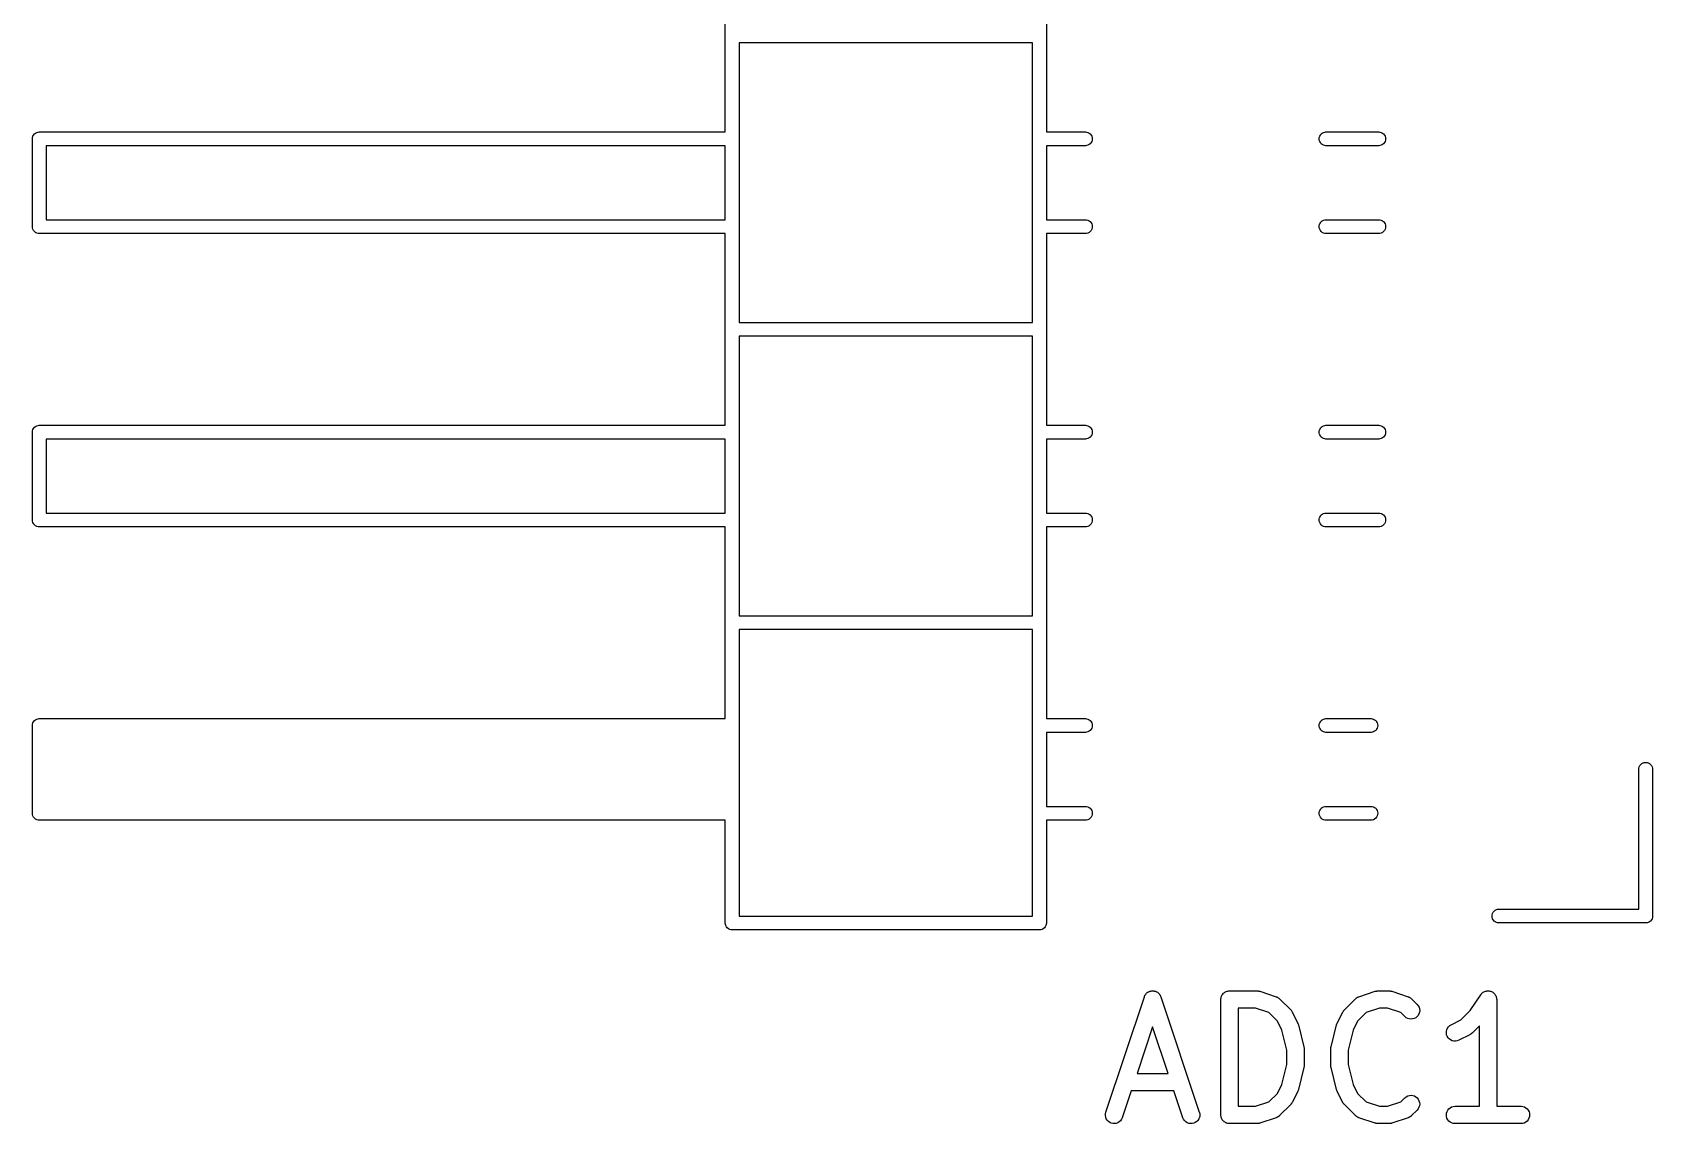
# Model space of a CAD drawing. Extents: x 89.4 to 162.8, y -140.2 to -79.8.
# Drawn here: x 91.44 to 105.47, y -140.23 to -130.78 of the extents above; entities that cross this region are included whole.
import ezdxf

# ---------------------------------------------------------------- set-up
doc = ezdxf.new("R2010")
doc.units = 0
doc.header["$MEASUREMENT"] = 0
doc.layers.add('BLACK', color=7, linetype='CONTINUOUS')

msp = doc.modelspace()

# ---------------------------------------------------------------- linework, layer by layer
at = {"layer": 'BLACK', "linetype": 'CONTINUOUS'}
for p, q in [((97.44, -130.807), (97.44, -129.98)), ((100.22, -129.98), (100.22, -130.807)), ((97.4397, -130.81), (97.44, -130.807)), ((97.44, -130.813), (97.4397, -130.81)), ((97.44, -131.64), (97.44, -130.813)), ((97.56, -130.87), (97.56, -131.697)), ((100.1, -130.87), (97.56, -130.87)), ((100.1, -131.697), (100.1, -130.87)), ((100.22, -130.807), (100.22, -130.81)), ((100.22, -130.81), (100.22, -130.813)), ((100.22, -130.813), (100.22, -131.64)), ((91.4397, -131.7), (91.4409, -131.688)), ((91.44, -131.703), (91.4397, -131.7)), ((91.44, -132.457), (91.44, -131.703)), ((91.4409, -131.688), (91.4443, -131.677)), ((91.4443, -131.677), (91.4499, -131.667)), ((91.4499, -131.667), (91.4574, -131.657)), ((91.4574, -131.657), (91.4665, -131.65)), ((91.4665, -131.65), (91.4769, -131.644)), ((91.4769, -131.644), (91.4882, -131.641)), ((91.4882, -131.641), (91.4971, -131.64)), ((91.4971, -131.64), (91.4971, -131.64)), ((91.4971, -131.64), (91.5, -131.64)), ((91.5, -131.64), (91.5029, -131.64)), ((91.5029, -131.64), (97.44, -131.64)), ((97.56, -131.697), (97.5603, -131.7)), ((97.5603, -131.7), (97.56, -131.703)), ((97.56, -131.703), (97.56, -132.457)), ((100.1, -131.7), (100.1, -131.697)), ((100.1, -131.703), (100.1, -131.7)), ((100.1, -132.457), (100.1, -131.703)), ((100.22, -131.64), (100.56, -131.64)), ((100.56, -131.64), (100.569, -131.641)), ((100.569, -131.641), (100.58, -131.644)), ((100.58, -131.644), (100.591, -131.65)), ((100.591, -131.65), (100.6, -131.657)), ((100.6, -131.743), (100.591, -131.75)), ((100.6, -131.657), (100.607, -131.667)), ((100.607, -131.733), (100.6, -131.743)), ((100.607, -131.667), (100.613, -131.677)), ((100.613, -131.723), (100.607, -131.733)), ((100.613, -131.677), (100.616, -131.688)), ((100.616, -131.712), (100.613, -131.723)), ((100.616, -131.688), (100.617, -131.7)), ((100.617, -131.7), (100.616, -131.712)), ((102.583, -131.7), (102.584, -131.688)), ((102.584, -131.712), (102.583, -131.7)), ((102.584, -131.688), (102.587, -131.677)), ((102.587, -131.723), (102.584, -131.712)), ((102.587, -131.677), (102.593, -131.667)), ((102.593, -131.733), (102.587, -131.723)), ((102.593, -131.667), (102.6, -131.657)), ((102.6, -131.743), (102.593, -131.733)), ((102.6, -131.657), (102.609, -131.65)), ((102.609, -131.75), (102.6, -131.743)), ((102.609, -131.65), (102.62, -131.644)), ((102.62, -131.644), (102.631, -131.641)), ((102.631, -131.641), (102.64, -131.64)), ((102.64, -131.64), (103.1, -131.64)), ((103.1, -131.64), (103.109, -131.641)), ((103.109, -131.641), (103.12, -131.644)), ((103.12, -131.644), (103.131, -131.65)), ((103.131, -131.65), (103.14, -131.657)), ((103.14, -131.743), (103.131, -131.75)), ((103.14, -131.657), (103.147, -131.667)), ((103.147, -131.733), (103.14, -131.743)), ((103.147, -131.667), (103.153, -131.677)), ((103.153, -131.723), (103.147, -131.733)), ((103.153, -131.677), (103.156, -131.688)), ((103.156, -131.712), (103.153, -131.723)), ((103.156, -131.688), (103.157, -131.7)), ((103.157, -131.7), (103.156, -131.712)), ((91.56, -131.76), (91.56, -132.4)), ((97.44, -131.76), (91.56, -131.76)), ((97.44, -132.4), (97.44, -131.76)), ((100.56, -131.76), (100.22, -131.76)), ((100.22, -131.76), (100.22, -132.4)), ((100.569, -131.759), (100.56, -131.76)), ((100.58, -131.756), (100.569, -131.759)), ((100.591, -131.75), (100.58, -131.756)), ((102.62, -131.756), (102.609, -131.75)), ((102.631, -131.759), (102.62, -131.756)), ((102.64, -131.76), (102.631, -131.759)), ((103.1, -131.76), (102.64, -131.76)), ((103.109, -131.759), (103.1, -131.76)), ((103.12, -131.756), (103.109, -131.759)), ((103.131, -131.75), (103.12, -131.756)), ((91.56, -132.4), (97.44, -132.4)), ((100.22, -132.4), (100.56, -132.4)), ((100.56, -132.4), (100.569, -132.401)), ((100.569, -132.401), (100.58, -132.404)), ((100.58, -132.404), (100.591, -132.41)), ((100.591, -132.41), (100.6, -132.417)), ((100.6, -132.417), (100.607, -132.427)), ((100.607, -132.427), (100.613, -132.437)), ((100.613, -132.437), (100.616, -132.448)), ((102.584, -132.448), (102.587, -132.437)), ((102.587, -132.437), (102.593, -132.427)), ((102.593, -132.427), (102.6, -132.417)), ((102.6, -132.417), (102.609, -132.41)), ((102.609, -132.41), (102.62, -132.404)), ((102.62, -132.404), (102.631, -132.401)), ((102.631, -132.401), (102.64, -132.4)), ((102.64, -132.4), (103.1, -132.4)), ((103.1, -132.4), (103.109, -132.401)), ((103.109, -132.401), (103.12, -132.404)), ((103.12, -132.404), (103.131, -132.41)), ((103.131, -132.41), (103.14, -132.417)), ((103.14, -132.417), (103.147, -132.427)), ((103.147, -132.427), (103.153, -132.437)), ((103.153, -132.437), (103.156, -132.448)), ((91.4397, -132.46), (91.44, -132.457)), ((91.4409, -132.472), (91.4397, -132.46)), ((91.4443, -132.483), (91.4409, -132.472)), ((91.4499, -132.493), (91.4443, -132.483)), ((91.4574, -132.503), (91.4499, -132.493)), ((91.4665, -132.51), (91.4574, -132.503)), ((91.4769, -132.516), (91.4665, -132.51)), ((91.4882, -132.519), (91.4769, -132.516)), ((91.5, -132.52), (91.4882, -132.519)), ((91.5029, -132.52), (91.5, -132.52)), ((97.44, -132.52), (91.5029, -132.52)), ((97.44, -133.347), (97.44, -132.52)), ((97.56, -132.457), (97.5603, -132.46)), ((97.5603, -132.46), (97.56, -132.463)), ((97.56, -132.463), (97.56, -133.29)), ((100.1, -132.46), (100.1, -132.457)), ((100.1, -132.463), (100.1, -132.46)), ((100.1, -133.29), (100.1, -132.463)), ((100.56, -132.52), (100.22, -132.52)), ((100.22, -132.52), (100.22, -133.347)), ((100.569, -132.519), (100.56, -132.52)), ((100.58, -132.516), (100.569, -132.519)), ((100.591, -132.51), (100.58, -132.516)), ((100.6, -132.503), (100.591, -132.51)), ((100.607, -132.493), (100.6, -132.503)), ((100.613, -132.483), (100.607, -132.493)), ((100.616, -132.472), (100.613, -132.483)), ((100.616, -132.448), (100.617, -132.46)), ((100.617, -132.46), (100.616, -132.472)), ((102.583, -132.46), (102.584, -132.448)), ((102.584, -132.472), (102.583, -132.46)), ((102.587, -132.483), (102.584, -132.472)), ((102.593, -132.493), (102.587, -132.483)), ((102.6, -132.503), (102.593, -132.493)), ((102.609, -132.51), (102.6, -132.503)), ((102.62, -132.516), (102.609, -132.51)), ((102.631, -132.519), (102.62, -132.516)), ((102.64, -132.52), (102.631, -132.519)), ((103.1, -132.52), (102.64, -132.52)), ((103.109, -132.519), (103.1, -132.52)), ((103.12, -132.516), (103.109, -132.519)), ((103.131, -132.51), (103.12, -132.516)), ((103.14, -132.503), (103.131, -132.51)), ((103.147, -132.493), (103.14, -132.503)), ((103.153, -132.483), (103.147, -132.493)), ((103.156, -132.472), (103.153, -132.483)), ((103.156, -132.448), (103.157, -132.46)), ((103.157, -132.46), (103.156, -132.472)), ((97.4397, -133.35), (97.44, -133.347)), ((97.44, -133.353), (97.4397, -133.35)), ((97.44, -134.18), (97.44, -133.353)), ((97.56, -133.29), (100.1, -133.29)), ((97.56, -133.41), (97.56, -134.237)), ((100.1, -133.41), (97.56, -133.41)), ((100.1, -134.237), (100.1, -133.41)), ((100.22, -133.347), (100.22, -133.35)), ((100.22, -133.35), (100.22, -133.353)), ((100.22, -133.353), (100.22, -134.18)), ((91.4397, -134.24), (91.4409, -134.228)), ((91.44, -134.243), (91.4397, -134.24)), ((91.44, -134.997), (91.44, -134.243)), ((91.4409, -134.228), (91.4443, -134.217)), ((91.4443, -134.217), (91.4499, -134.207)), ((91.4499, -134.207), (91.4574, -134.197)), ((91.4574, -134.197), (91.4665, -134.19)), ((91.4665, -134.19), (91.4769, -134.184)), ((91.4769, -134.184), (91.4882, -134.181)), ((91.4882, -134.181), (91.4971, -134.18)), ((91.4971, -134.18), (91.4971, -134.18)), ((91.4971, -134.18), (91.5, -134.18)), ((91.5, -134.18), (91.5029, -134.18)), ((91.5029, -134.18), (97.44, -134.18)), ((97.56, -134.237), (97.5603, -134.24)), ((97.5603, -134.24), (97.56, -134.243)), ((97.56, -134.243), (97.56, -134.997)), ((100.1, -134.24), (100.1, -134.237)), ((100.1, -134.243), (100.1, -134.24)), ((100.1, -134.997), (100.1, -134.243)), ((100.22, -134.18), (100.56, -134.18)), ((100.56, -134.18), (100.569, -134.181)), ((100.569, -134.181), (100.58, -134.184)), ((100.58, -134.184), (100.591, -134.19)), ((100.591, -134.19), (100.6, -134.197)), ((100.6, -134.197), (100.607, -134.207)), ((100.607, -134.207), (100.613, -134.217)), ((100.613, -134.263), (100.607, -134.273)), ((100.613, -134.217), (100.616, -134.228)), ((100.616, -134.252), (100.613, -134.263)), ((100.616, -134.228), (100.617, -134.24)), ((100.617, -134.24), (100.616, -134.252)), ((102.583, -134.24), (102.584, -134.228)), ((102.584, -134.252), (102.583, -134.24)), ((102.584, -134.228), (102.587, -134.217)), ((102.587, -134.263), (102.584, -134.252)), ((102.587, -134.217), (102.593, -134.207)), ((102.593, -134.273), (102.587, -134.263)), ((102.593, -134.207), (102.6, -134.197)), ((102.6, -134.197), (102.609, -134.19)), ((102.609, -134.19), (102.62, -134.184)), ((102.62, -134.184), (102.631, -134.181)), ((102.631, -134.181), (102.64, -134.18)), ((102.64, -134.18), (103.1, -134.18)), ((103.1, -134.18), (103.109, -134.181)), ((103.109, -134.181), (103.12, -134.184)), ((103.12, -134.184), (103.131, -134.19)), ((103.131, -134.19), (103.14, -134.197)), ((103.14, -134.197), (103.147, -134.207)), ((103.147, -134.207), (103.153, -134.217)), ((103.153, -134.263), (103.147, -134.273)), ((103.153, -134.217), (103.156, -134.228)), ((103.156, -134.252), (103.153, -134.263)), ((103.156, -134.228), (103.157, -134.24)), ((103.157, -134.24), (103.156, -134.252)), ((91.56, -134.3), (91.56, -134.94)), ((97.44, -134.3), (91.56, -134.3)), ((97.44, -134.94), (97.44, -134.3)), ((100.56, -134.3), (100.22, -134.3)), ((100.22, -134.3), (100.22, -134.94)), ((100.569, -134.299), (100.56, -134.3)), ((100.58, -134.296), (100.569, -134.299)), ((100.591, -134.29), (100.58, -134.296)), ((100.6, -134.283), (100.591, -134.29)), ((100.607, -134.273), (100.6, -134.283)), ((102.6, -134.283), (102.593, -134.273)), ((102.609, -134.29), (102.6, -134.283)), ((102.62, -134.296), (102.609, -134.29)), ((102.631, -134.299), (102.62, -134.296)), ((102.64, -134.3), (102.631, -134.299)), ((103.1, -134.3), (102.64, -134.3)), ((103.109, -134.299), (103.1, -134.3)), ((103.12, -134.296), (103.109, -134.299)), ((103.131, -134.29), (103.12, -134.296)), ((103.14, -134.283), (103.131, -134.29)), ((103.147, -134.273), (103.14, -134.283)), ((91.56, -134.94), (97.44, -134.94)), ((100.22, -134.94), (100.56, -134.94)), ((100.56, -134.94), (100.569, -134.941)), ((100.569, -134.941), (100.58, -134.944)), ((100.58, -134.944), (100.591, -134.95)), ((100.591, -134.95), (100.6, -134.957)), ((100.6, -134.957), (100.607, -134.967)), ((100.607, -134.967), (100.613, -134.977)), ((102.587, -134.977), (102.593, -134.967)), ((102.593, -134.967), (102.6, -134.957)), ((102.6, -134.957), (102.609, -134.95)), ((102.609, -134.95), (102.62, -134.944)), ((102.62, -134.944), (102.631, -134.941)), ((102.631, -134.941), (102.64, -134.94)), ((102.64, -134.94), (103.1, -134.94)), ((103.1, -134.94), (103.109, -134.941)), ((103.109, -134.941), (103.12, -134.944)), ((103.12, -134.944), (103.131, -134.95)), ((103.131, -134.95), (103.14, -134.957)), ((103.14, -134.957), (103.147, -134.967)), ((103.147, -134.967), (103.153, -134.977)), ((91.4397, -135), (91.44, -134.997)), ((91.4409, -135.012), (91.4397, -135)), ((91.4443, -135.023), (91.4409, -135.012)), ((91.4482, -135.03), (91.4443, -135.023)), ((91.4499, -135.033), (91.4482, -135.03)), ((91.4574, -135.043), (91.4499, -135.033)), ((91.4665, -135.05), (91.4574, -135.043)), ((91.4769, -135.056), (91.4665, -135.05)), ((91.4882, -135.059), (91.4769, -135.056)), ((91.5, -135.06), (91.4882, -135.059)), ((91.5029, -135.06), (91.5, -135.06)), ((97.44, -135.06), (91.5029, -135.06)), ((97.44, -135.887), (97.44, -135.06)), ((97.56, -134.997), (97.5603, -135)), ((97.5603, -135), (97.56, -135.003)), ((97.56, -135.003), (97.56, -135.83)), ((100.1, -135), (100.1, -134.997)), ((100.1, -135.003), (100.1, -135)), ((100.1, -135.83), (100.1, -135.003)), ((100.56, -135.06), (100.22, -135.06)), ((100.22, -135.06), (100.22, -135.887)), ((100.569, -135.059), (100.56, -135.06)), ((100.58, -135.056), (100.569, -135.059)), ((100.591, -135.05), (100.58, -135.056)), ((100.6, -135.043), (100.591, -135.05)), ((100.607, -135.033), (100.6, -135.043)), ((100.613, -135.023), (100.607, -135.033)), ((100.613, -134.977), (100.616, -134.988)), ((100.616, -135.012), (100.613, -135.023)), ((100.616, -134.988), (100.617, -135)), ((100.617, -135), (100.616, -135.012)), ((102.583, -135), (102.584, -134.988)), ((102.584, -135.012), (102.583, -135)), ((102.584, -134.988), (102.587, -134.977)), ((102.587, -135.023), (102.584, -135.012)), ((102.593, -135.033), (102.587, -135.023)), ((102.6, -135.043), (102.593, -135.033)), ((102.609, -135.05), (102.6, -135.043)), ((102.62, -135.056), (102.609, -135.05)), ((102.631, -135.059), (102.62, -135.056)), ((102.64, -135.06), (102.631, -135.059)), ((103.1, -135.06), (102.64, -135.06)), ((103.109, -135.059), (103.1, -135.06)), ((103.12, -135.056), (103.109, -135.059)), ((103.131, -135.05), (103.12, -135.056)), ((103.14, -135.043), (103.131, -135.05)), ((103.147, -135.033), (103.14, -135.043)), ((103.153, -135.023), (103.147, -135.033)), ((103.153, -134.977), (103.156, -134.988)), ((103.156, -135.012), (103.153, -135.023)), ((103.156, -134.988), (103.157, -135)), ((103.157, -135), (103.156, -135.012)), ((97.4397, -135.89), (97.44, -135.887)), ((97.44, -135.893), (97.4397, -135.89)), ((97.44, -136.72), (97.44, -135.893)), ((97.56, -135.83), (100.1, -135.83)), ((97.56, -135.95), (97.56, -136.777)), ((100.1, -135.95), (97.56, -135.95)), ((100.1, -136.777), (100.1, -135.95)), ((100.22, -135.887), (100.22, -135.89)), ((100.22, -135.89), (100.22, -135.893)), ((100.22, -135.893), (100.22, -136.72)), ((91.4397, -136.78), (91.4409, -136.768)), ((91.44, -136.783), (91.4397, -136.78)), ((91.44, -136.877), (91.44, -136.783)), ((91.4409, -136.768), (91.4443, -136.757)), ((91.4443, -136.757), (91.4499, -136.747)), ((91.4499, -136.747), (91.4574, -136.737)), ((91.4574, -136.737), (91.4665, -136.73)), ((91.4665, -136.73), (91.4769, -136.724)), ((91.4769, -136.724), (91.4882, -136.721)), ((91.4882, -136.721), (91.4971, -136.72)), ((91.4971, -136.72), (91.4971, -136.72)), ((91.4971, -136.72), (91.5, -136.72)), ((91.5, -136.72), (91.5029, -136.72)), ((91.5029, -136.72), (97.44, -136.72)), ((97.56, -136.777), (97.5603, -136.78)), ((97.5603, -136.78), (97.56, -136.783)), ((97.56, -136.783), (97.56, -136.877)), ((100.1, -136.78), (100.1, -136.777)), ((100.1, -136.783), (100.1, -136.78)), ((100.1, -137.537), (100.1, -136.783)), ((100.22, -136.72), (100.56, -136.72)), ((100.56, -136.72), (100.569, -136.721)), ((100.569, -136.721), (100.58, -136.724)), ((100.58, -136.724), (100.591, -136.73)), ((100.591, -136.73), (100.6, -136.737)), ((100.6, -136.737), (100.607, -136.747)), ((100.607, -136.747), (100.613, -136.757)), ((100.613, -136.757), (100.616, -136.768)), ((100.616, -136.792), (100.613, -136.803)), ((100.616, -136.768), (100.617, -136.78)), ((100.617, -136.78), (100.616, -136.792)), ((102.583, -136.78), (102.584, -136.768)), ((102.584, -136.792), (102.583, -136.78)), ((102.584, -136.768), (102.587, -136.757)), ((102.587, -136.803), (102.584, -136.792)), ((102.587, -136.757), (102.593, -136.747)), ((102.593, -136.747), (102.6, -136.737)), ((102.6, -136.737), (102.609, -136.73)), ((102.609, -136.73), (102.62, -136.724)), ((102.62, -136.724), (102.631, -136.721)), ((102.631, -136.721), (102.64, -136.72)), ((102.64, -136.72), (103.033, -136.72)), ((103.033, -136.72), (103.042, -136.721)), ((103.042, -136.721), (103.053, -136.724)), ((103.053, -136.724), (103.063, -136.73)), ((103.063, -136.73), (103.073, -136.737)), ((103.073, -136.737), (103.08, -136.747)), ((103.08, -136.747), (103.086, -136.757)), ((103.086, -136.757), (103.089, -136.768)), ((103.089, -136.792), (103.086, -136.803)), ((103.089, -136.768), (103.09, -136.78)), ((103.09, -136.78), (103.089, -136.792)), ((91.4397, -136.88), (91.44, -136.877)), ((91.44, -136.883), (91.4397, -136.88)), ((91.44, -136.997), (91.44, -136.883)), ((97.56, -136.877), (97.5603, -136.88)), ((97.5603, -136.88), (97.56, -136.883)), ((97.56, -136.883), (97.56, -136.997)), ((100.56, -136.84), (100.22, -136.84)), ((100.22, -136.84), (100.22, -137.48)), ((100.569, -136.839), (100.56, -136.84)), ((100.58, -136.836), (100.569, -136.839)), ((100.591, -136.83), (100.58, -136.836)), ((100.6, -136.823), (100.591, -136.83)), ((100.607, -136.813), (100.6, -136.823)), ((100.613, -136.803), (100.607, -136.813)), ((102.593, -136.813), (102.587, -136.803)), ((102.6, -136.823), (102.593, -136.813)), ((102.609, -136.83), (102.6, -136.823)), ((102.62, -136.836), (102.609, -136.83)), ((102.631, -136.839), (102.62, -136.836)), ((102.64, -136.84), (102.631, -136.839)), ((103.033, -136.84), (102.64, -136.84)), ((103.042, -136.839), (103.033, -136.84)), ((103.053, -136.836), (103.042, -136.839)), ((103.063, -136.83), (103.053, -136.836)), ((103.073, -136.823), (103.063, -136.83)), ((103.08, -136.813), (103.073, -136.823)), ((103.086, -136.803), (103.08, -136.813)), ((91.4397, -137), (91.44, -136.997)), ((91.44, -137.003), (91.4397, -137)), ((91.44, -137.117), (91.44, -137.003)), ((97.56, -136.997), (97.5603, -137)), ((97.5603, -137), (97.56, -137.003)), ((97.56, -137.003), (97.56, -137.117)), ((91.4397, -137.12), (91.44, -137.117)), ((91.44, -137.123), (91.4397, -137.12)), ((91.44, -137.237), (91.44, -137.123)), ((97.56, -137.117), (97.5603, -137.12)), ((97.5603, -137.12), (97.56, -137.123)), ((97.56, -137.123), (97.56, -137.237)), ((105.35, -137.157), (105.351, -137.148)), ((105.35, -138.37), (105.35, -137.157)), ((105.351, -137.148), (105.354, -137.137)), ((105.354, -137.137), (105.36, -137.127)), ((105.36, -137.127), (105.367, -137.117)), ((105.367, -137.117), (105.377, -137.11)), ((105.377, -137.11), (105.387, -137.104)), ((105.387, -137.104), (105.398, -137.101)), ((105.398, -137.101), (105.41, -137.1)), ((105.41, -137.1), (105.422, -137.101)), ((105.422, -137.101), (105.433, -137.104)), ((105.433, -137.104), (105.443, -137.11)), ((105.443, -137.11), (105.453, -137.117)), ((105.453, -137.117), (105.46, -137.127)), ((105.46, -137.127), (105.466, -137.137)), ((105.466, -137.137), (105.469, -137.148)), ((105.469, -137.148), (105.47, -137.157)), ((105.47, -137.157), (105.47, -138.427)), ((91.4397, -137.24), (91.44, -137.237)), ((91.44, -137.243), (91.4397, -137.24)), ((91.44, -137.357), (91.44, -137.243)), ((97.56, -137.237), (97.5603, -137.24)), ((97.5603, -137.24), (97.56, -137.243)), ((97.56, -137.243), (97.56, -137.357)), ((91.4397, -137.36), (91.44, -137.357)), ((91.44, -137.363), (91.4397, -137.36)), ((91.4397, -137.48), (91.44, -137.477)), ((91.44, -137.483), (91.4397, -137.48)), ((91.44, -137.477), (91.44, -137.363)), ((91.44, -137.537), (91.44, -137.483)), ((97.56, -137.357), (97.5603, -137.36)), ((97.5603, -137.36), (97.56, -137.363)), ((97.56, -137.363), (97.56, -137.477)), ((97.56, -137.477), (97.5603, -137.48)), ((97.5603, -137.48), (97.56, -137.483)), ((97.56, -137.483), (97.56, -137.537)), ((100.22, -137.48), (100.56, -137.48)), ((100.56, -137.48), (100.569, -137.481)), ((100.569, -137.481), (100.58, -137.484)), ((100.58, -137.484), (100.591, -137.49)), ((100.591, -137.49), (100.6, -137.497)), ((102.6, -137.497), (102.609, -137.49)), ((102.609, -137.49), (102.62, -137.484)), ((102.62, -137.484), (102.631, -137.481)), ((102.631, -137.481), (102.64, -137.48)), ((102.64, -137.48), (103.033, -137.48)), ((103.033, -137.48), (103.042, -137.481)), ((103.042, -137.481), (103.053, -137.484)), ((103.053, -137.484), (103.063, -137.49)), ((103.063, -137.49), (103.073, -137.497)), ((91.4397, -137.54), (91.44, -137.537)), ((91.4409, -137.552), (91.4397, -137.54)), ((91.4443, -137.563), (91.4409, -137.552)), ((91.4468, -137.568), (91.4443, -137.563)), ((91.4499, -137.573), (91.4468, -137.568)), ((91.4574, -137.583), (91.4499, -137.573)), ((91.4665, -137.59), (91.4574, -137.583)), ((91.4769, -137.596), (91.4665, -137.59)), ((91.4882, -137.599), (91.4769, -137.596)), ((91.5, -137.6), (91.4882, -137.599)), ((91.5029, -137.6), (91.5, -137.6)), ((97.44, -137.6), (91.5029, -137.6)), ((97.44, -138.487), (97.44, -137.6)), ((97.56, -137.537), (97.5603, -137.54)), ((97.5603, -137.54), (97.56, -137.543)), ((97.56, -137.543), (97.56, -138.43)), ((100.1, -137.54), (100.1, -137.537)), ((100.1, -137.543), (100.1, -137.54)), ((100.1, -138.43), (100.1, -137.543)), ((100.56, -137.6), (100.22, -137.6)), ((100.22, -137.6), (100.22, -138.487)), ((100.569, -137.599), (100.56, -137.6)), ((100.58, -137.596), (100.569, -137.599)), ((100.591, -137.59), (100.58, -137.596)), ((100.6, -137.583), (100.591, -137.59)), ((100.6, -137.497), (100.607, -137.507)), ((100.607, -137.573), (100.6, -137.583)), ((100.607, -137.507), (100.613, -137.517)), ((100.613, -137.563), (100.607, -137.573)), ((100.613, -137.517), (100.616, -137.528)), ((100.616, -137.552), (100.613, -137.563)), ((100.616, -137.528), (100.617, -137.54)), ((100.617, -137.54), (100.616, -137.552)), ((102.583, -137.54), (102.584, -137.528)), ((102.584, -137.552), (102.583, -137.54)), ((102.584, -137.528), (102.587, -137.517)), ((102.587, -137.563), (102.584, -137.552)), ((102.587, -137.517), (102.593, -137.507)), ((102.593, -137.573), (102.587, -137.563)), ((102.593, -137.507), (102.6, -137.497)), ((102.6, -137.583), (102.593, -137.573)), ((102.609, -137.59), (102.6, -137.583)), ((102.62, -137.596), (102.609, -137.59)), ((102.631, -137.599), (102.62, -137.596)), ((102.64, -137.6), (102.631, -137.599)), ((103.033, -137.6), (102.64, -137.6)), ((103.042, -137.599), (103.033, -137.6)), ((103.053, -137.596), (103.042, -137.599)), ((103.063, -137.59), (103.053, -137.596)), ((103.073, -137.583), (103.063, -137.59)), ((103.073, -137.497), (103.08, -137.507)), ((103.08, -137.573), (103.073, -137.583)), ((103.08, -137.507), (103.086, -137.517)), ((103.086, -137.563), (103.08, -137.573)), ((103.086, -137.517), (103.089, -137.528)), ((103.089, -137.552), (103.086, -137.563)), ((103.089, -137.528), (103.09, -137.54)), ((103.09, -137.54), (103.089, -137.552)), ((97.56, -138.43), (100.1, -138.43)), ((104.08, -138.43), (104.081, -138.418)), ((104.081, -138.442), (104.08, -138.43)), ((104.081, -138.418), (104.084, -138.407)), ((104.084, -138.453), (104.081, -138.442)), ((104.084, -138.407), (104.09, -138.397)), ((104.09, -138.463), (104.084, -138.453)), ((104.09, -138.397), (104.097, -138.387)), ((104.097, -138.473), (104.09, -138.463)), ((104.097, -138.387), (104.107, -138.38)), ((104.107, -138.48), (104.097, -138.473)), ((104.107, -138.38), (104.117, -138.374)), ((104.117, -138.374), (104.128, -138.371)), ((104.128, -138.371), (104.137, -138.37)), ((104.137, -138.37), (105.35, -138.37)), ((105.453, -138.473), (105.443, -138.48)), ((105.46, -138.463), (105.453, -138.473)), ((105.466, -138.453), (105.46, -138.463)), ((105.469, -138.442), (105.466, -138.453)), ((105.47, -138.433), (105.469, -138.442)), ((105.47, -138.427), (105.47, -138.43)), ((105.47, -138.43), (105.47, -138.433)), ((97.4397, -138.49), (97.44, -138.487)), ((97.4409, -138.502), (97.4397, -138.49)), ((97.4443, -138.513), (97.4409, -138.502)), ((97.4499, -138.523), (97.4443, -138.513)), ((97.4574, -138.533), (97.4499, -138.523)), ((97.4665, -138.54), (97.4574, -138.533)), ((97.4769, -138.546), (97.4665, -138.54)), ((97.4882, -138.549), (97.4769, -138.546)), ((97.4971, -138.55), (97.4882, -138.549)), ((97.5, -138.55), (97.4971, -138.55)), ((97.4971, -138.55), (97.4971, -138.55)), ((97.5029, -138.55), (97.5, -138.55)), ((100.157, -138.55), (97.5029, -138.55)), ((100.16, -138.55), (100.157, -138.55)), ((100.163, -138.55), (100.16, -138.55)), ((100.172, -138.549), (100.163, -138.55)), ((100.163, -138.55), (100.163, -138.55)), ((100.183, -138.546), (100.172, -138.549)), ((100.193, -138.54), (100.183, -138.546)), ((100.203, -138.533), (100.193, -138.54)), ((100.21, -138.523), (100.203, -138.533)), ((100.216, -138.513), (100.21, -138.523)), ((100.219, -138.502), (100.216, -138.513)), ((100.22, -138.49), (100.219, -138.502)), ((100.22, -138.487), (100.22, -138.49)), ((104.117, -138.486), (104.107, -138.48)), ((104.128, -138.489), (104.117, -138.486)), ((104.137, -138.49), (104.128, -138.489)), ((105.407, -138.49), (104.137, -138.49)), ((105.41, -138.49), (105.407, -138.49)), ((105.422, -138.489), (105.41, -138.49)), ((105.433, -138.486), (105.422, -138.489)), ((105.443, -138.48), (105.433, -138.486)), ((100.735, -140.129), (101.069, -139.129)), ((101.069, -139.128), (101.071, -139.123)), ((101.069, -139.129), (101.069, -139.128)), ((101.071, -139.123), (101.073, -139.118)), ((101.073, -139.118), (101.074, -139.116)), ((101.074, -139.116), (101.075, -139.114)), ((101.075, -139.114), (101.078, -139.11)), ((101.078, -139.11), (101.081, -139.106)), ((101.081, -139.106), (101.082, -139.104)), ((101.082, -139.104), (101.084, -139.103)), ((101.084, -139.103), (101.088, -139.099)), ((101.088, -139.099), (101.091, -139.095)), ((101.091, -139.095), (101.093, -139.094)), ((101.093, -139.094), (101.094, -139.093)), ((101.094, -139.093), (101.099, -139.09)), ((101.099, -139.09), (101.103, -139.087)), ((101.103, -139.087), (101.105, -139.086)), ((101.105, -139.086), (101.107, -139.085)), ((101.107, -139.085), (101.112, -139.083)), ((101.112, -139.083), (101.117, -139.081)), ((101.117, -139.081), (101.119, -139.081)), ((101.119, -139.081), (101.121, -139.08)), ((101.121, -139.08), (101.126, -139.079)), ((101.126, -139.079), (101.131, -139.078)), ((101.131, -139.078), (101.133, -139.078)), ((101.133, -139.078), (101.135, -139.078)), ((101.135, -139.078), (101.14, -139.078)), ((101.14, -139.078), (101.146, -139.078)), ((101.146, -139.078), (101.148, -139.078)), ((101.148, -139.078), (101.15, -139.078)), ((101.15, -139.078), (101.155, -139.079)), ((101.155, -139.079), (101.16, -139.08)), ((101.16, -139.08), (101.162, -139.081)), ((101.162, -139.081), (101.164, -139.081)), ((101.164, -139.081), (101.169, -139.084)), ((101.169, -139.084), (101.174, -139.085)), ((101.174, -139.085), (101.175, -139.087)), ((101.175, -139.087), (101.177, -139.087)), ((101.177, -139.087), (101.182, -139.09)), ((101.182, -139.09), (101.186, -139.093)), ((101.186, -139.093), (101.188, -139.095)), ((101.188, -139.095), (101.189, -139.096)), ((101.189, -139.096), (101.193, -139.1)), ((101.193, -139.1), (101.197, -139.103)), ((101.197, -139.103), (101.198, -139.105)), ((101.198, -139.105), (101.199, -139.107)), ((101.199, -139.107), (101.202, -139.111)), ((101.202, -139.111), (101.205, -139.115)), ((101.205, -139.115), (101.206, -139.117)), ((101.206, -139.117), (101.207, -139.119)), ((101.207, -139.119), (101.209, -139.124)), ((101.209, -139.124), (101.211, -139.129)), ((101.211, -139.129), (101.544, -140.129)), ((101.731, -139.151), (101.732, -139.144)), ((101.731, -139.152), (101.731, -139.151)), ((101.731, -140.152), (101.731, -139.152)), ((101.731, -139.152), (101.731, -139.152)), ((101.731, -139.152), (101.731, -139.152)), ((101.731, -139.152), (101.731, -139.152)), ((101.732, -139.144), (101.733, -139.137)), ((101.733, -139.137), (101.735, -139.13)), ((101.733, -139.137), (101.733, -139.137)), ((101.733, -139.137), (101.733, -139.137)), ((101.735, -139.13), (101.737, -139.123)), ((101.737, -139.123), (101.737, -139.123)), ((101.737, -139.123), (101.738, -139.123)), ((101.738, -139.123), (101.741, -139.117)), ((101.741, -139.117), (101.744, -139.11)), ((101.744, -139.11), (101.744, -139.11)), ((101.744, -139.11), (101.745, -139.11)), ((101.745, -139.11), (101.749, -139.105)), ((101.749, -139.105), (101.754, -139.099)), ((101.754, -139.099), (101.759, -139.094)), ((101.754, -139.099), (101.754, -139.099)), ((101.754, -139.099), (101.754, -139.099)), ((101.759, -139.094), (101.765, -139.09)), ((101.765, -139.09), (101.772, -139.086)), ((101.765, -139.09), (101.765, -139.09)), ((101.765, -139.09), (101.765, -139.09)), ((101.772, -139.086), (101.778, -139.083)), ((101.778, -139.083), (101.785, -139.081)), ((101.778, -139.083), (101.778, -139.083)), ((101.778, -139.083), (101.778, -139.083)), ((101.785, -139.081), (101.792, -139.079)), ((101.792, -139.079), (101.799, -139.078)), ((101.792, -139.079), (101.792, -139.079)), ((101.792, -139.079), (101.792, -139.079)), ((101.799, -139.078), (101.806, -139.077)), ((101.806, -139.077), (102.045, -139.077)), ((102.045, -139.077), (102.046, -139.077)), ((102.046, -139.077), (102.05, -139.078)), ((102.05, -139.078), (102.054, -139.078)), ((102.054, -139.078), (102.057, -139.079)), ((102.057, -139.079), (102.06, -139.079)), ((102.06, -139.079), (102.064, -139.08)), ((102.064, -139.08), (102.068, -139.081)), ((102.068, -139.081), (102.211, -139.129)), ((102.211, -139.129), (102.212, -139.129)), ((102.212, -139.129), (102.214, -139.13)), ((102.214, -139.13), (102.216, -139.131)), ((102.216, -139.131), (102.221, -139.133)), ((102.221, -139.133), (102.225, -139.135)), ((102.225, -139.135), (102.227, -139.137)), ((102.227, -139.137), (102.229, -139.138)), ((102.229, -139.138), (102.233, -139.141)), ((102.233, -139.141), (102.237, -139.144)), ((102.237, -139.144), (102.239, -139.146)), ((102.239, -139.146), (102.24, -139.147)), ((102.24, -139.147), (102.336, -139.242)), ((102.801, -139.242), (102.896, -139.147)), ((102.896, -139.147), (102.897, -139.146)), ((102.897, -139.146), (102.899, -139.145)), ((102.899, -139.145), (102.9, -139.143)), ((102.9, -139.143), (102.904, -139.14)), ((102.904, -139.14), (102.908, -139.137)), ((102.908, -139.137), (102.91, -139.136)), ((102.91, -139.136), (102.912, -139.135)), ((102.912, -139.135), (102.917, -139.133)), ((102.917, -139.133), (102.921, -139.13)), ((102.921, -139.13), (102.924, -139.13)), ((102.924, -139.13), (102.926, -139.129)), ((102.926, -139.129), (103.068, -139.081)), ((103.068, -139.081), (103.069, -139.081)), ((103.069, -139.081), (103.074, -139.08)), ((103.074, -139.08), (103.078, -139.079)), ((103.078, -139.079), (103.081, -139.079)), ((103.081, -139.079), (103.084, -139.078)), ((103.084, -139.078), (103.088, -139.078)), ((103.088, -139.078), (103.092, -139.077)), ((103.092, -139.077), (103.187, -139.077)), ((103.187, -139.077), (103.188, -139.077)), ((103.188, -139.077), (103.193, -139.078)), ((103.193, -139.078), (103.197, -139.078)), ((103.197, -139.078), (103.2, -139.079)), ((103.2, -139.079), (103.203, -139.079)), ((103.203, -139.079), (103.207, -139.08)), ((103.207, -139.08), (103.211, -139.081)), ((103.211, -139.081), (103.354, -139.129)), ((103.354, -139.129), (103.355, -139.129)), ((103.355, -139.129), (103.357, -139.13)), ((103.357, -139.13), (103.359, -139.131)), ((103.359, -139.131), (103.364, -139.133)), ((103.364, -139.133), (103.368, -139.135)), ((103.368, -139.135), (103.37, -139.137)), ((103.37, -139.137), (103.372, -139.138)), ((103.372, -139.138), (103.376, -139.141)), ((103.376, -139.141), (103.38, -139.144)), ((103.38, -139.144), (103.382, -139.146)), ((103.382, -139.146), (103.383, -139.147)), ((103.383, -139.147), (103.431, -139.195)), ((103.891, -139.247), (103.982, -139.111)), ((103.982, -139.111), (103.983, -139.11)), ((103.983, -139.11), (103.987, -139.104)), ((103.983, -139.11), (103.983, -139.11)), ((103.983, -139.11), (103.983, -139.11)), ((103.983, -139.11), (103.983, -139.11)), ((103.987, -139.104), (103.992, -139.099)), ((103.992, -139.099), (103.998, -139.094)), ((103.992, -139.099), (103.992, -139.099)), ((103.992, -139.099), (103.992, -139.099)), ((103.998, -139.094), (104.004, -139.09)), ((104.004, -139.09), (104.01, -139.086)), ((104.004, -139.09), (104.004, -139.09)), ((104.004, -139.09), (104.004, -139.09)), ((104.01, -139.086), (104.016, -139.083)), ((104.016, -139.083), (104.017, -139.083)), ((104.017, -139.083), (104.024, -139.081)), ((104.017, -139.083), (104.017, -139.083)), ((104.024, -139.081), (104.031, -139.079)), ((104.031, -139.079), (104.038, -139.078)), ((104.031, -139.079), (104.031, -139.079)), ((104.031, -139.079), (104.031, -139.079)), ((104.038, -139.078), (104.045, -139.077)), ((104.045, -139.077), (104.045, -139.077)), ((104.045, -139.077), (104.053, -139.078)), ((104.045, -139.077), (104.045, -139.077)), ((104.053, -139.078), (104.06, -139.079)), ((104.06, -139.079), (104.06, -139.079)), ((104.06, -139.079), (104.06, -139.079)), ((104.06, -139.079), (104.067, -139.081)), ((104.067, -139.081), (104.074, -139.083)), ((104.074, -139.083), (104.074, -139.083)), ((104.074, -139.083), (104.074, -139.083)), ((104.074, -139.083), (104.08, -139.087)), ((104.08, -139.087), (104.087, -139.09)), ((104.087, -139.09), (104.087, -139.09)), ((104.087, -139.09), (104.087, -139.09)), ((104.087, -139.09), (104.092, -139.095)), ((104.092, -139.095), (104.098, -139.1)), ((104.098, -139.1), (104.098, -139.1)), ((104.098, -139.1), (104.098, -139.1)), ((104.098, -139.1), (104.103, -139.105)), ((104.103, -139.105), (104.107, -139.111)), ((104.107, -139.111), (104.107, -139.111)), ((104.107, -139.111), (104.107, -139.111)), ((104.107, -139.111), (104.111, -139.118)), ((104.111, -139.118), (104.114, -139.124)), ((104.114, -139.124), (104.114, -139.124)), ((104.114, -139.124), (104.114, -139.124)), ((104.114, -139.124), (104.116, -139.131)), ((104.116, -139.131), (104.118, -139.138)), ((104.118, -139.138), (104.118, -139.138)), ((104.118, -139.138), (104.118, -139.138)), ((104.118, -139.138), (104.119, -139.145)), ((104.119, -139.145), (104.12, -139.152)), ((104.12, -139.152), (104.12, -140.077)), ((101.881, -139.227), (101.881, -140.077)), ((102.032, -139.227), (101.881, -139.227)), ((102.147, -139.266), (102.032, -139.227)), ((102.221, -139.34), (102.147, -139.266)), ((102.336, -139.242), (102.336, -139.243)), ((102.336, -139.243), (102.339, -139.246)), ((102.339, -139.246), (102.342, -139.249)), ((102.342, -139.249), (102.344, -139.252)), ((102.344, -139.252), (102.346, -139.254)), ((102.346, -139.254), (102.348, -139.258)), ((102.348, -139.258), (102.35, -139.262)), ((102.35, -139.262), (102.397, -139.357)), ((102.739, -139.357), (102.787, -139.262)), ((102.787, -139.261), (102.79, -139.257)), ((102.787, -139.262), (102.787, -139.261)), ((102.79, -139.257), (102.792, -139.254)), ((102.792, -139.254), (102.794, -139.251)), ((102.794, -139.251), (102.795, -139.248)), ((102.795, -139.248), (102.798, -139.245)), ((102.798, -139.245), (102.801, -139.242)), ((102.99, -139.266), (102.916, -139.34)), ((103.104, -139.227), (102.99, -139.266)), ((103.175, -139.227), (103.104, -139.227)), ((103.29, -139.266), (103.175, -139.227)), ((103.325, -139.301), (103.29, -139.266)), ((103.336, -139.31), (103.325, -139.301)), ((103.349, -139.317), (103.336, -139.31)), ((103.363, -139.321), (103.349, -139.317)), ((103.406, -139.317), (103.392, -139.321)), ((103.419, -139.31), (103.406, -139.317)), ((103.431, -139.301), (103.419, -139.31)), ((103.431, -139.195), (103.432, -139.195)), ((103.44, -139.29), (103.431, -139.301)), ((103.432, -139.195), (103.441, -139.207)), ((103.447, -139.277), (103.44, -139.29)), ((103.441, -139.207), (103.448, -139.22)), ((103.451, -139.263), (103.447, -139.277)), ((103.448, -139.22), (103.452, -139.234)), ((103.453, -139.248), (103.451, -139.263)), ((103.452, -139.234), (103.453, -139.248)), ((103.81, -139.329), (103.891, -139.247)), ((101.14, -139.39), (101.006, -139.792)), ((101.274, -139.792), (101.14, -139.39)), ((102.26, -139.417), (102.221, -139.34)), ((102.303, -139.59), (102.26, -139.417)), ((102.397, -139.357), (102.398, -139.358)), ((102.398, -139.358), (102.398, -139.358)), ((102.398, -139.358), (102.398, -139.358)), ((102.398, -139.358), (102.4, -139.365)), ((102.4, -139.365), (102.403, -139.372)), ((102.403, -139.372), (102.403, -139.372)), ((102.403, -139.372), (102.403, -139.372)), ((102.403, -139.372), (102.451, -139.563)), ((102.686, -139.563), (102.734, -139.372)), ((102.734, -139.371), (102.737, -139.364)), ((102.734, -139.372), (102.734, -139.371)), ((102.734, -139.371), (102.734, -139.371)), ((102.734, -139.371), (102.734, -139.371)), ((102.737, -139.364), (102.739, -139.358)), ((102.739, -139.358), (102.739, -139.357)), ((102.739, -139.357), (102.739, -139.357)), ((102.877, -139.417), (102.834, -139.59)), ((102.916, -139.34), (102.877, -139.417)), ((103.378, -139.323), (103.363, -139.321)), ((103.392, -139.321), (103.378, -139.323)), ((103.684, -139.428), (103.688, -139.414)), ((103.684, -139.443), (103.684, -139.428)), ((103.686, -139.457), (103.684, -139.443)), ((103.692, -139.471), (103.686, -139.457)), ((103.688, -139.414), (103.694, -139.401)), ((103.694, -139.401), (103.702, -139.389)), ((103.702, -139.389), (103.713, -139.379)), ((103.713, -139.379), (103.725, -139.371)), ((103.725, -139.371), (103.81, -139.329)), ((103.888, -139.458), (103.792, -139.505)), ((103.891, -139.455), (103.888, -139.458)), ((103.895, -139.453), (103.891, -139.455)), ((103.897, -139.451), (103.895, -139.453)), ((103.9, -139.45), (103.897, -139.451)), ((103.903, -139.447), (103.9, -139.45)), ((103.906, -139.444), (103.903, -139.447)), ((103.907, -139.444), (103.906, -139.444)), ((103.97, -139.381), (103.907, -139.444)), ((103.97, -140.077), (103.97, -139.381)), ((102.303, -139.715), (102.303, -139.59)), ((102.451, -139.563), (102.451, -139.564)), ((102.451, -139.564), (102.451, -139.565)), ((102.451, -139.565), (102.451, -139.566)), ((102.451, -139.566), (102.452, -139.572)), ((102.452, -139.572), (102.453, -139.578)), ((102.453, -139.578), (102.453, -139.58)), ((102.453, -139.58), (102.453, -139.581)), ((102.453, -139.581), (102.453, -139.724)), ((102.684, -139.577), (102.685, -139.571)), ((102.684, -139.579), (102.684, -139.577)), ((102.684, -139.58), (102.684, -139.579)), ((102.684, -139.581), (102.684, -139.58)), ((102.684, -139.724), (102.684, -139.581)), ((102.685, -139.565), (102.686, -139.564)), ((102.685, -139.571), (102.685, -139.565)), ((102.686, -139.564), (102.686, -139.563)), ((102.834, -139.59), (102.834, -139.715)), ((103.699, -139.484), (103.692, -139.471)), ((103.709, -139.494), (103.699, -139.484)), ((103.721, -139.503), (103.709, -139.494)), ((103.734, -139.509), (103.721, -139.503)), ((103.749, -139.512), (103.734, -139.509)), ((103.763, -139.513), (103.749, -139.512)), ((103.778, -139.511), (103.763, -139.513)), ((103.791, -139.506), (103.778, -139.511)), ((103.792, -139.505), (103.791, -139.506)), ((102.26, -139.888), (102.303, -139.715)), ((102.452, -139.733), (102.451, -139.739)), ((102.451, -139.739), (102.451, -139.741)), ((102.451, -139.741), (102.451, -139.742)), ((102.453, -139.728), (102.452, -139.733)), ((102.453, -139.724), (102.453, -139.725)), ((102.453, -139.725), (102.453, -139.726)), ((102.453, -139.726), (102.453, -139.728)), ((102.684, -139.725), (102.684, -139.724)), ((102.684, -139.726), (102.684, -139.725)), ((102.685, -139.732), (102.684, -139.726)), ((102.685, -139.738), (102.685, -139.732)), ((102.686, -139.74), (102.685, -139.738)), ((102.686, -139.741), (102.686, -139.74)), ((102.686, -139.742), (102.686, -139.741)), ((102.834, -139.715), (102.877, -139.888)), ((101.006, -139.792), (101.274, -139.792)), ((102.451, -139.742), (102.403, -139.932)), ((102.734, -139.932), (102.686, -139.742)), ((100.956, -139.942), (100.878, -140.176)), ((101.324, -139.942), (100.956, -139.942)), ((101.402, -140.176), (101.324, -139.942)), ((102.147, -140.039), (102.221, -139.965)), ((102.221, -139.965), (102.26, -139.888)), ((102.397, -139.948), (102.35, -140.043)), ((102.398, -139.947), (102.397, -139.948)), ((102.397, -139.948), (102.397, -139.948)), ((102.4, -139.941), (102.398, -139.947)), ((102.403, -139.934), (102.4, -139.941)), ((102.403, -139.932), (102.403, -139.933)), ((102.403, -139.933), (102.403, -139.934)), ((102.403, -139.934), (102.403, -139.934)), ((102.734, -139.933), (102.734, -139.932)), ((102.736, -139.94), (102.734, -139.933)), ((102.734, -139.933), (102.734, -139.933)), ((102.739, -139.946), (102.736, -139.94)), ((102.739, -139.947), (102.739, -139.946)), ((102.739, -139.948), (102.739, -139.947)), ((102.739, -139.947), (102.739, -139.947)), ((102.787, -140.043), (102.739, -139.948)), ((102.877, -139.888), (102.916, -139.965)), ((102.916, -139.965), (102.99, -140.039)), ((103.29, -140.039), (103.325, -140.004)), ((103.325, -140.004), (103.326, -140.003)), ((103.326, -140.003), (103.337, -139.994)), ((103.337, -139.994), (103.35, -139.988)), ((103.35, -139.988), (103.364, -139.983)), ((103.364, -139.983), (103.379, -139.982)), ((103.379, -139.982), (103.393, -139.984)), ((103.393, -139.984), (103.407, -139.988)), ((103.407, -139.988), (103.42, -139.995)), ((103.42, -139.995), (103.431, -140.004)), ((103.431, -140.004), (103.441, -140.016)), ((103.441, -140.016), (103.447, -140.029)), ((100.732, -140.143), (100.735, -140.129)), ((100.732, -140.158), (100.732, -140.143)), ((100.734, -140.172), (100.732, -140.158)), ((101.544, -140.129), (101.545, -140.13)), ((101.545, -140.13), (101.548, -140.144)), ((101.548, -140.159), (101.545, -140.173)), ((101.548, -140.144), (101.548, -140.159)), ((101.732, -140.159), (101.731, -140.152)), ((101.733, -140.166), (101.732, -140.159)), ((101.881, -140.077), (102.032, -140.077)), ((102.032, -140.077), (102.147, -140.039)), ((102.236, -140.162), (102.232, -140.164)), ((102.238, -140.16), (102.236, -140.162)), ((102.24, -140.159), (102.238, -140.16)), ((102.336, -140.063), (102.24, -140.158)), ((102.24, -140.158), (102.24, -140.159)), ((102.338, -140.059), (102.336, -140.063)), ((102.341, -140.056), (102.338, -140.059)), ((102.343, -140.054), (102.341, -140.056)), ((102.345, -140.051), (102.343, -140.054)), ((102.347, -140.048), (102.345, -140.051)), ((102.349, -140.044), (102.347, -140.048)), ((102.35, -140.043), (102.349, -140.044)), ((102.789, -140.047), (102.787, -140.043)), ((102.791, -140.05), (102.789, -140.047)), ((102.793, -140.053), (102.791, -140.05)), ((102.795, -140.055), (102.793, -140.053)), ((102.798, -140.059), (102.795, -140.055)), ((102.8, -140.062), (102.798, -140.059)), ((102.801, -140.063), (102.8, -140.062)), ((102.896, -140.158), (102.801, -140.063)), ((102.898, -140.159), (102.896, -140.158)), ((102.9, -140.161), (102.898, -140.159)), ((102.904, -140.164), (102.9, -140.161)), ((102.99, -140.039), (103.104, -140.077)), ((103.104, -140.077), (103.175, -140.077)), ((103.175, -140.077), (103.29, -140.039)), ((103.379, -140.162), (103.375, -140.164)), ((103.381, -140.16), (103.379, -140.162)), ((103.383, -140.159), (103.381, -140.16)), ((103.431, -140.11), (103.383, -140.158)), ((103.383, -140.158), (103.383, -140.159)), ((103.44, -140.099), (103.431, -140.11)), ((103.447, -140.086), (103.44, -140.099)), ((103.447, -140.029), (103.452, -140.043)), ((103.451, -140.072), (103.447, -140.086)), ((103.453, -140.057), (103.451, -140.072)), ((103.452, -140.043), (103.453, -140.057)), ((103.684, -140.152), (103.685, -140.137)), ((103.685, -140.166), (103.684, -140.152)), ((103.685, -140.137), (103.69, -140.123)), ((103.69, -140.123), (103.697, -140.11)), ((103.697, -140.11), (103.706, -140.099)), ((103.706, -140.099), (103.717, -140.09)), ((103.717, -140.09), (103.73, -140.083)), ((103.73, -140.083), (103.744, -140.079)), ((103.744, -140.079), (103.759, -140.077)), ((103.759, -140.077), (103.97, -140.077)), ((104.12, -140.077), (104.33, -140.077)), ((104.33, -140.077), (104.331, -140.077)), ((104.331, -140.077), (104.346, -140.079)), ((104.346, -140.079), (104.36, -140.083)), ((104.36, -140.083), (104.373, -140.09)), ((104.373, -140.09), (104.384, -140.1)), ((104.384, -140.1), (104.393, -140.111)), ((104.393, -140.111), (104.4, -140.124)), ((104.4, -140.124), (104.404, -140.138)), ((104.404, -140.138), (104.405, -140.153)), ((104.405, -140.153), (104.404, -140.167)), ((100.739, -140.186), (100.734, -140.172)), ((100.747, -140.198), (100.739, -140.186)), ((100.757, -140.209), (100.747, -140.198)), ((100.769, -140.217), (100.757, -140.209)), ((100.782, -140.223), (100.769, -140.217)), ((100.797, -140.227), (100.782, -140.223)), ((100.811, -140.227), (100.797, -140.227)), ((100.826, -140.225), (100.811, -140.227)), ((100.839, -140.22), (100.826, -140.225)), ((100.852, -140.212), (100.839, -140.22)), ((100.863, -140.202), (100.852, -140.212)), ((100.871, -140.19), (100.863, -140.202)), ((100.877, -140.177), (100.871, -140.19)), ((100.878, -140.176), (100.877, -140.177)), ((101.408, -140.189), (101.402, -140.176)), ((101.416, -140.201), (101.408, -140.189)), ((101.427, -140.212), (101.416, -140.201)), ((101.439, -140.219), (101.427, -140.212)), ((101.453, -140.225), (101.439, -140.219)), ((101.467, -140.227), (101.453, -140.225)), ((101.482, -140.227), (101.467, -140.227)), ((101.496, -140.224), (101.482, -140.227)), ((101.51, -140.218), (101.496, -140.224)), ((101.522, -140.209), (101.51, -140.218)), ((101.532, -140.199), (101.522, -140.209)), ((101.54, -140.187), (101.532, -140.199)), ((101.545, -140.173), (101.54, -140.187)), ((101.733, -140.167), (101.733, -140.166)), ((101.735, -140.174), (101.733, -140.167)), ((101.733, -140.167), (101.733, -140.167)), ((101.737, -140.18), (101.735, -140.174)), ((101.737, -140.181), (101.737, -140.18)), ((101.74, -140.187), (101.737, -140.181)), ((101.737, -140.181), (101.737, -140.181)), ((101.744, -140.193), (101.74, -140.187)), ((101.744, -140.194), (101.744, -140.193)), ((101.748, -140.199), (101.744, -140.194)), ((101.744, -140.194), (101.744, -140.194)), ((101.753, -140.205), (101.748, -140.199)), ((101.759, -140.21), (101.753, -140.205)), ((101.753, -140.205), (101.753, -140.205)), ((101.753, -140.205), (101.753, -140.205)), ((101.764, -140.214), (101.759, -140.21)), ((101.765, -140.215), (101.764, -140.214)), ((101.764, -140.214), (101.764, -140.214)), ((101.771, -140.218), (101.765, -140.215)), ((101.777, -140.221), (101.771, -140.218)), ((101.777, -140.222), (101.777, -140.221)), ((101.777, -140.221), (101.777, -140.221)), ((101.784, -140.224), (101.777, -140.222)), ((101.791, -140.226), (101.784, -140.224)), ((101.798, -140.227), (101.791, -140.226)), ((101.791, -140.226), (101.791, -140.226)), ((101.791, -140.226), (101.791, -140.226)), ((101.805, -140.227), (101.798, -140.227)), ((101.806, -140.227), (101.805, -140.227)), ((102.045, -140.227), (101.806, -140.227)), ((101.806, -140.227), (101.806, -140.227)), ((101.806, -140.227), (101.806, -140.227)), ((101.806, -140.227), (101.806, -140.227)), ((102.049, -140.227), (102.045, -140.227)), ((102.053, -140.227), (102.049, -140.227)), ((102.056, -140.226), (102.053, -140.227)), ((102.059, -140.226), (102.056, -140.226)), ((102.063, -140.225), (102.059, -140.226)), ((102.067, -140.224), (102.063, -140.225)), ((102.068, -140.224), (102.067, -140.224)), ((102.211, -140.176), (102.068, -140.224)), ((102.213, -140.175), (102.211, -140.176)), ((102.215, -140.174), (102.213, -140.175)), ((102.22, -140.172), (102.215, -140.174)), ((102.225, -140.17), (102.22, -140.172)), ((102.226, -140.169), (102.225, -140.17)), ((102.228, -140.168), (102.226, -140.169)), ((102.232, -140.164), (102.228, -140.168)), ((102.908, -140.167), (102.904, -140.164)), ((102.91, -140.168), (102.908, -140.167)), ((102.911, -140.169), (102.91, -140.168)), ((102.916, -140.172), (102.911, -140.169)), ((102.921, -140.174), (102.916, -140.172)), ((102.923, -140.175), (102.921, -140.174)), ((102.925, -140.176), (102.923, -140.175)), ((102.926, -140.176), (102.925, -140.176)), ((103.068, -140.224), (102.926, -140.176)), ((103.073, -140.224), (103.068, -140.224)), ((103.077, -140.226), (103.073, -140.224)), ((103.08, -140.226), (103.077, -140.226)), ((103.083, -140.227), (103.08, -140.226)), ((103.087, -140.227), (103.083, -140.227)), ((103.091, -140.227), (103.087, -140.227)), ((103.092, -140.227), (103.091, -140.227)), ((103.187, -140.227), (103.092, -140.227)), ((103.192, -140.227), (103.187, -140.227)), ((103.196, -140.227), (103.192, -140.227)), ((103.199, -140.226), (103.196, -140.227)), ((103.202, -140.226), (103.199, -140.226)), ((103.206, -140.225), (103.202, -140.226)), ((103.21, -140.224), (103.206, -140.225)), ((103.211, -140.224), (103.21, -140.224)), ((103.354, -140.176), (103.211, -140.224)), ((103.356, -140.175), (103.354, -140.176)), ((103.358, -140.174), (103.356, -140.175)), ((103.363, -140.172), (103.358, -140.174)), ((103.367, -140.17), (103.363, -140.172)), ((103.369, -140.169), (103.367, -140.17)), ((103.371, -140.168), (103.369, -140.169)), ((103.375, -140.164), (103.371, -140.168)), ((103.689, -140.18), (103.685, -140.166)), ((103.696, -140.193), (103.689, -140.18)), ((103.705, -140.205), (103.696, -140.193)), ((103.716, -140.214), (103.705, -140.205)), ((103.729, -140.221), (103.716, -140.214)), ((103.743, -140.226), (103.729, -140.221)), ((103.758, -140.227), (103.743, -140.226)), ((103.759, -140.227), (103.758, -140.227)), ((104.33, -140.227), (103.759, -140.227)), ((104.345, -140.226), (104.33, -140.227)), ((104.359, -140.222), (104.345, -140.226)), ((104.372, -140.215), (104.359, -140.222)), ((104.383, -140.206), (104.372, -140.215)), ((104.392, -140.194), (104.383, -140.206)), ((104.399, -140.181), (104.392, -140.194)), ((104.404, -140.167), (104.399, -140.181))]:
    msp.add_line(p, q, dxfattribs=at)

doc.saveas('drawing.dxf')
